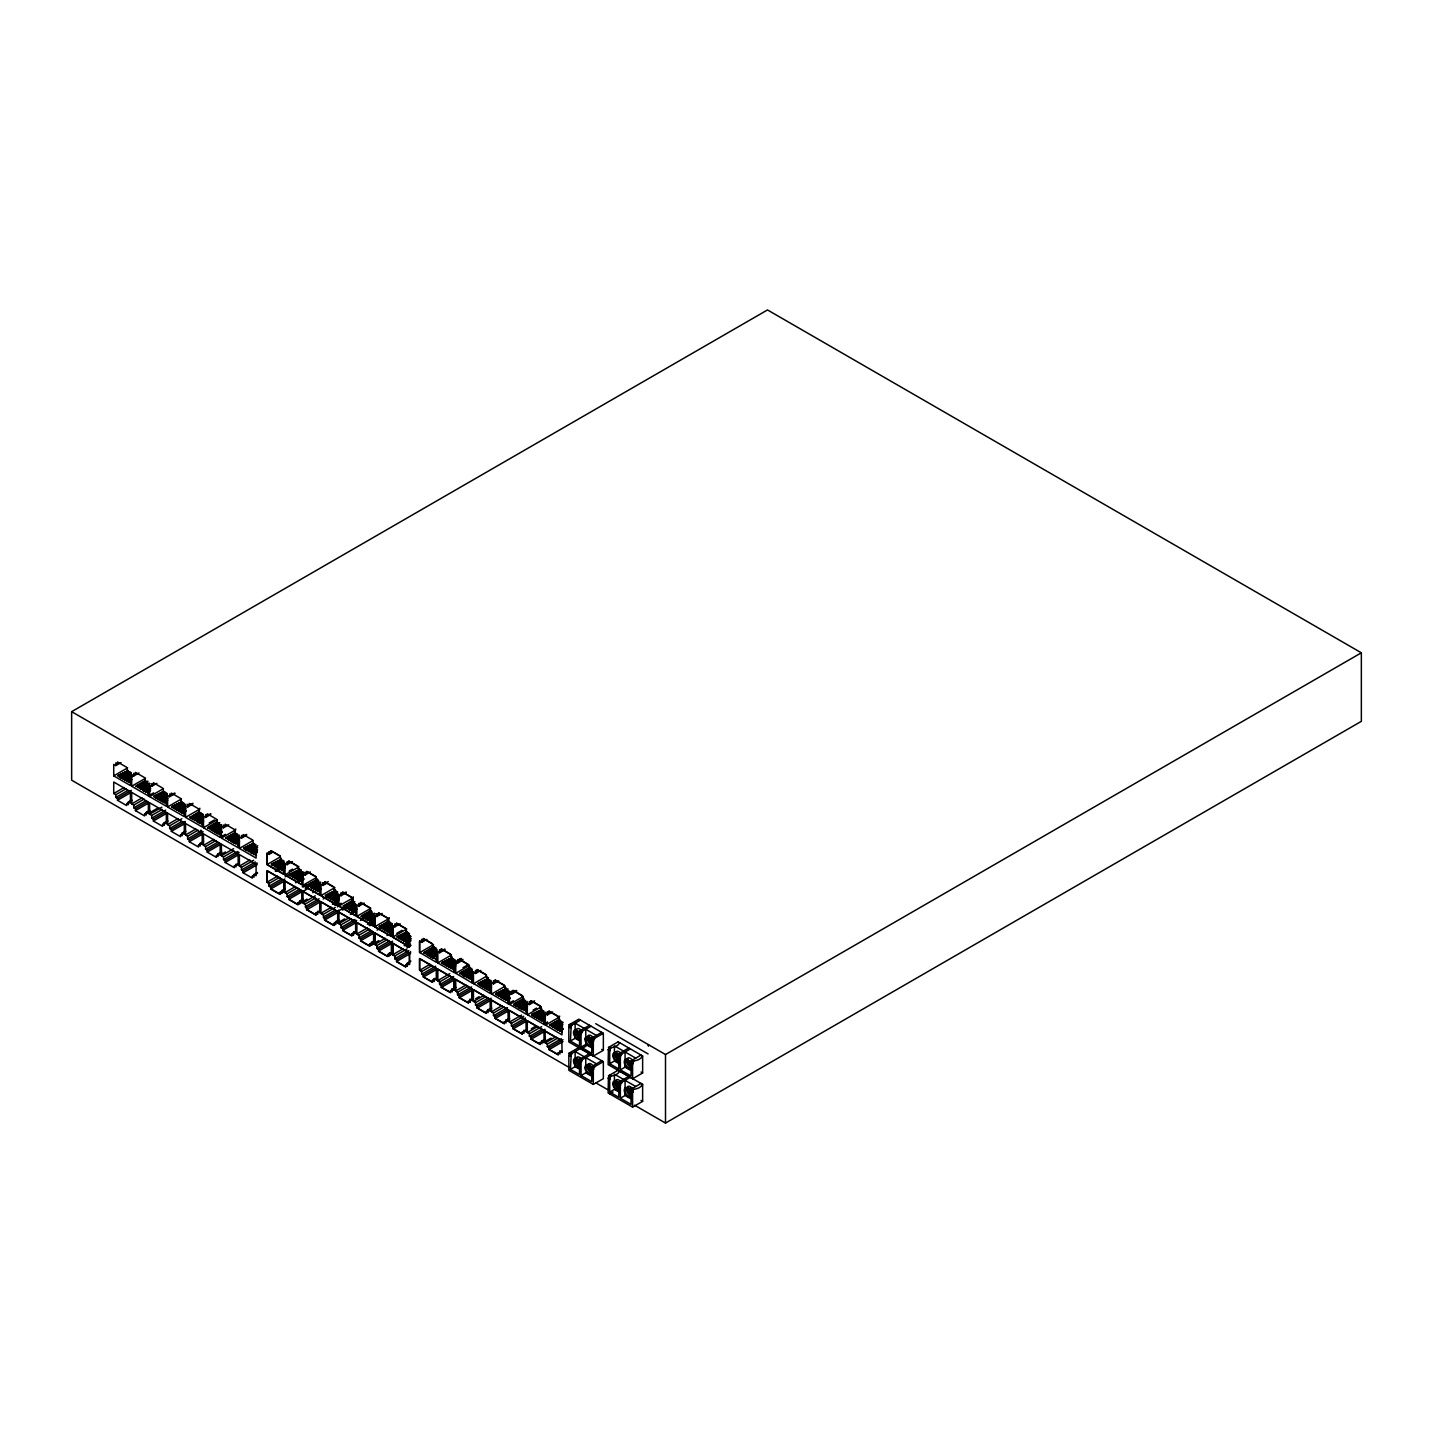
<?xml version="1.0" encoding="UTF-8"?>
<svg xmlns="http://www.w3.org/2000/svg" width="1433" height="1433" viewBox="0 0 1433 1433"><rect width="100%" height="100%" fill="white"/><g stroke="black" fill="none" stroke-linecap="round" stroke-linejoin="round"><path stroke-width="1.5" d="M199.724 812.923L189.89 817.634L198.9 811.759L199.868 808.23M235.496 835.654L227.471 839.326L237.305 833.934L225.787 838.377L234.797 832.501L235.782 828.955M353.181 901.554L343.329 906.265L352.339 900.39L353.324 896.843M389.077 922.279L379.243 926.99L388.236 921.114L389.221 917.586M559.497 1020.798L549.663 1025.509L558.673 1019.633L559.658 1016.104M568.794 1067.227L71.65 780.197L71.65 711.664L767.497 309.94L1361.35 652.803L1361.35 721.336L665.503 1123.06L634.568 1105.201M115.804 765.598L115.804 762.893L117.488 763.861L117.488 761.98L126.659 767.282L128.343 772.835L130.421 774.035L130.421 785.535L113.726 775.88L113.726 764.398L115.804 765.598L121.035 762.589M113.726 775.88L127.644 767.855M118.079 775.504L127.913 770.793L118.079 775.504L118.903 776.668L127.913 771.456M118.079 776.184L127.089 770.99M119.745 776.471L129.579 771.76L120.587 777.635L119.745 776.471L120.587 777.635M119.745 777.152L129.579 771.76M131.263 773.39L121.411 778.101L130.421 772.226M121.411 778.101L130.421 772.906M121.411 777.438L131.263 772.709M131.961 775.199L123.095 779.068L130.296 774.232M123.095 779.068L130.296 774.913M123.095 778.406L131.12 774.716M130.994 776.722L124.761 780.036L131.961 775.88M124.761 780.036L129.185 778.441M130.869 779.409L126.426 781.003L131.836 777.205M153.6 792.879L148.369 795.888L131.675 786.251L131.675 774.769L133.771 775.97L138.983 772.96M126.426 781.003L130.027 778.925M126.426 780.322L130.869 778.728M128.092 781.29C129.364 783.923 127.053 779.355 131.693 779.212M128.092 781.97L131.693 779.892M131.406 790.353L117.488 798.396L117.488 800.277L126.659 805.579L126.659 803.698L128.343 804.665L128.343 801.961L130.421 803.161L130.421 791.679L113.726 782.024L113.726 793.524L124.169 787.487M113.726 793.524L115.804 794.724L126.247 788.705M131.675 786.251L145.593 778.209M115.804 794.724L115.804 797.429L127.985 790.389M136.028 785.875L145.038 780.663L145.861 781.146L136.028 786.538L145.861 781.827M136.028 786.538L145.038 781.343M137.693 786.842C159.923 774.142 139.091 786.878 138.535 787.308L147.545 782.113M117.488 800.277L131.406 792.234M137.693 787.505L146.578 783.636M149.211 783.081L139.377 788.472L146.578 784.317M139.377 788.472L149.211 783.761M149.086 785.768L141.043 789.44L150.053 783.564M141.043 789.44L148.244 785.284M141.043 788.759L149.086 785.087M148.942 787.774L142.709 790.407L149.91 785.571M142.709 790.407L149.91 786.251M150.608 788.723L144.375 791.374L149.784 787.577M151.719 786.323L151.719 783.618L153.385 784.585L153.385 782.723L162.574 788.025L164.24 793.56L166.335 794.76L166.335 806.26L149.623 796.623L149.623 785.123L151.719 786.323L156.931 783.314M144.375 791.374L147.975 789.278M144.375 790.694L150.608 788.06M128.343 801.961L131.818 799.954M150.483 790.729L146.041 792.324L149.659 789.583M126.659 803.698L131.89 800.689M146.041 792.324L149.659 790.246M146.041 791.661L150.483 790.049M147.617 801.728L135.436 808.749L135.436 810.63L144.626 815.932L144.626 814.051L146.291 815.019L146.291 812.314L148.369 813.532L148.369 802.032L131.675 792.395L131.675 803.877L142.118 797.859M131.675 803.877L133.771 805.095L144.196 799.059M149.623 796.623L163.541 788.58M133.771 805.095L133.771 807.8L145.933 800.76M153.976 796.229L163.828 791.518L153.976 796.229L154.818 797.393L163.828 792.198M153.976 796.909L162.986 791.715M163.684 794.204L155.66 797.876L164.652 792.001L165.494 793.166L164.652 792.001M155.66 797.876L162.86 793.721M155.66 797.196L165.494 792.485M135.436 810.63L149.354 802.605M167.159 794.115L157.325 798.844L166.335 792.968M157.325 798.844L164.526 794.688M157.325 798.163L167.159 793.452M165.225 797.16L158.991 799.811L166.192 794.975M158.991 799.811L166.192 795.637M158.991 799.13L167.034 795.458M166.909 798.127L160.657 800.76L166.067 796.981M160.657 800.76L166.067 797.644M160.657 800.098L166.909 797.447M171.333 794.957L171.333 793.076L180.522 798.378L182.188 803.931L184.284 805.131L184.284 816.613L167.589 806.976L167.589 795.494L169.667 796.694L169.667 793.989L171.333 794.957L174.826 792.951M166.765 800.133L162.323 801.728L167.733 797.93M169.667 796.694L174.88 793.685M162.323 801.728L167.733 798.611M162.323 801.047L166.765 799.453M146.291 812.314L149.766 810.308M164.007 802.014C165.261 804.647 162.95 800.098 167.607 799.936M144.626 814.051L149.838 811.042M164.007 802.695L167.607 800.617M148.369 813.532L157.075 808.499M165.565 812.099L153.385 819.121L153.385 821.002L162.574 826.304L162.574 824.423L164.24 825.39L164.24 822.685L166.335 823.885L166.335 812.404L149.623 802.767L149.623 814.249L161.804 807.227M149.623 814.249L151.719 815.449L162.162 809.43M167.589 806.976L181.489 798.951M151.719 815.449L151.719 818.153L165.637 810.129M171.942 806.6L181.776 801.889L171.942 806.6L172.766 807.764L181.776 802.552M171.942 807.281L180.934 802.068M183.442 803.519L173.608 808.248L182.618 803.035M173.608 808.248L180.809 804.074M173.608 807.567L183.442 802.838M153.385 821.002L167.303 812.959M183.317 805.525L175.274 809.197L184.284 803.322M175.274 809.197L183.317 804.844M184.982 806.492L176.94 810.164L185.95 804.289M176.94 810.164L184.141 806.009M176.94 809.484L184.982 805.812M185.681 808.302L178.606 811.132L185.824 806.295M178.606 811.132L184.015 808.015M178.606 810.451L184.857 807.818M189.299 805.328L189.299 803.447L198.47 808.749L200.154 814.284L202.232 815.502L202.232 826.984L185.538 817.347L185.538 805.848L187.616 807.066L187.616 804.361L189.299 805.328L192.774 803.304M187.616 807.066L192.846 804.038M184.714 809.824L180.289 812.099L185.681 808.982M180.289 812.099L184.714 810.505M164.24 822.685L167.715 820.679M186.397 810.791L181.955 813.066L185.556 810.308M162.574 824.423L167.786 821.414M181.955 813.066L185.556 810.988M171.333 831.355L185.251 823.33L185.251 821.449L171.333 829.492L171.333 831.355L180.522 836.675L180.522 834.794L182.188 835.761L182.188 833.057L184.284 834.257L184.284 822.775L167.589 813.12L167.589 824.62L178.014 818.583M167.589 824.62L169.667 825.82L181.848 818.78M185.538 817.347L199.456 809.305M169.667 825.82L169.667 828.525L181.848 821.485M189.89 817.634L199.724 812.242L198.9 811.759M191.556 817.921L200.566 812.726L201.39 813.21L191.556 818.601L201.39 813.89M191.556 818.601L200.566 812.726M203.074 814.858L193.222 819.569L202.232 813.693M193.222 819.569L202.232 814.374M193.222 818.888L203.074 814.177M202.931 816.183L194.906 820.536L202.107 816.38M194.906 820.536L202.931 816.864M200.996 819.891L196.572 821.503L201.963 817.706M196.572 821.503L201.963 818.386M196.572 820.822L202.805 818.189M225.411 834.346L220.18 837.356L203.486 827.701L203.486 816.219L205.582 817.419L205.582 814.714L207.248 815.682L210.723 813.675M205.582 817.419L210.794 814.41M202.68 820.858L198.238 822.452L203.647 818.673M198.238 822.452L202.68 820.195M182.188 833.057L185.681 831.05M199.903 822.757C201.175 825.39 198.847 820.822 203.504 820.661M199.903 823.42L203.504 821.342M180.522 834.794L185.735 831.785M203.199 831.821L189.299 839.845L189.299 841.726L198.47 847.028L198.47 845.148L200.154 846.115L200.154 843.41L202.232 844.628L202.232 833.128L185.538 823.491L185.538 834.973L195.963 828.955M209.2 822.972L214.413 819.963M185.538 834.973L187.616 836.191L198.059 830.155M203.486 827.701L217.404 819.676M187.616 836.191L187.616 838.896L201.534 830.853M207.839 827.325L216.849 822.13L217.673 822.614L207.839 828.005L217.673 823.294M207.839 828.005L216.849 822.811M209.505 828.292C231.734 815.61 210.902 828.328 210.346 828.776L219.356 823.581M189.299 841.726L203.199 833.701M209.505 828.973L217.547 825.301M219.213 826.25L211.188 829.94L218.389 825.103M211.188 829.94L218.389 825.766M211.188 829.259L221.022 824.548M220.897 827.217L212.854 830.889L221.846 825.032M212.854 830.889L220.055 826.734M212.854 830.226L220.897 826.536M220.754 829.223L214.52 831.856L221.721 827.02M214.52 831.856L221.721 827.701M214.52 831.194L220.754 828.543M223.53 827.79L223.53 825.086L225.196 826.053L225.196 824.172L234.385 829.474L236.051 835.027L238.147 836.227L238.147 847.709L221.434 838.072L221.434 826.59L223.53 827.79L228.743 824.781M220.628 831.23L216.186 832.824L221.596 829.026M216.186 832.824L219.786 830.746M216.186 832.143L220.628 830.549M222.294 832.197L217.852 833.791L221.47 831.033M200.154 843.41L203.629 841.404M217.852 833.791L221.47 831.713M198.47 845.148L201.963 843.141M217.852 833.11L222.294 831.516M219.428 843.195L207.248 850.217L207.248 852.098L216.437 857.4L216.437 855.519L218.103 856.486L218.103 853.781L220.18 854.982L220.18 843.5L203.486 833.863L203.486 845.345L213.929 839.326M203.486 845.345L205.582 846.545L216.007 840.526M221.434 838.072L235.352 830.047M205.582 846.545L205.582 849.25L217.744 842.228M225.787 838.377L234.797 833.164M225.787 837.696L235.639 832.985L234.797 832.501M227.471 839.326L237.305 834.615M207.248 852.098L221.166 844.055M238.971 835.582L229.137 840.293L236.338 835.457M229.137 840.293L236.338 836.138M229.137 839.631L238.971 834.902M237.036 838.627L230.803 841.261L238.003 836.424M230.803 841.261L238.845 836.908M238.702 839.595L232.468 842.228L237.878 838.43M232.468 842.228L237.878 839.111M232.468 841.547L238.702 838.914M243.144 836.424L243.144 834.543L252.333 839.845L253.999 845.38L256.095 846.598L256.095 858.08L239.401 848.443L239.401 836.944L241.478 838.162L241.478 835.457L243.144 836.424L246.637 834.4M241.478 838.162L246.691 835.134M239.418 841.404L234.134 843.195L237.753 840.437M234.134 843.195L237.753 841.117M234.134 842.514L238.577 840.92M218.103 853.781L221.578 851.775M235.818 844.162L239.418 842.085M216.437 855.519L221.649 852.51M220.18 854.982L225.411 851.972M233.973 850.88L223.53 856.916L223.53 859.621L237.448 851.578L239.114 852.545L225.196 860.588L225.196 862.451L234.385 867.753L234.385 865.89L236.051 866.858L236.051 864.153L238.147 865.353L238.147 853.853L221.434 844.216L221.434 855.716L233.615 848.676M239.401 848.443L253.301 840.401M243.753 848.067L253.587 843.338L243.753 848.067L244.577 849.214L253.587 844.019M243.753 848.73L252.745 843.535M255.253 844.986L245.419 849.697L254.411 843.822M245.419 849.697L255.253 844.306M225.196 862.451L239.114 854.426M255.128 846.993L247.085 850.665L256.095 844.789M247.085 850.665L254.286 846.509M247.085 849.984L255.128 846.312M257.635 847.763L248.751 851.632L257.761 845.757M248.751 851.632L255.952 847.476M248.751 850.951L256.794 847.279M256.668 849.285L250.417 852.599L255.826 849.464M250.417 852.599L256.668 849.948M256.525 851.954L252.101 853.549L257.492 849.769M252.101 853.549L257.492 850.432M252.101 852.886L256.525 851.274M253.766 853.853C255.02 856.486 252.71 851.918 257.367 851.757M234.385 865.89L237.86 863.884M253.766 854.516L257.367 852.438M243.144 872.822L257.062 864.78L257.062 862.917L243.144 870.942L243.144 872.822L252.333 878.124L252.333 876.244L253.999 877.211L253.999 874.506L256.095 875.724L256.095 864.224L239.401 854.587L239.401 866.069L249.826 860.051M239.401 866.069L241.478 867.287L253.659 860.248M241.478 867.287L241.478 869.974L255.396 861.949M272.736 852.223L269.261 854.229L269.261 851.524L270.927 852.492M281.692 861.681L280.116 855.913L270.927 850.611L270.837 852.707L269.171 851.739L269.171 854.444L267.165 853.029L267.165 864.511L279.345 857.471M271.518 864.135L281.37 859.406L271.518 864.135L272.36 865.281L281.37 860.087M253.999 874.506L257.492 872.5M271.518 864.798L280.528 859.603M252.333 876.244L257.546 873.234M273.184 865.102L283.035 860.373L273.184 865.765M282.91 863.06L274.867 866.732L283.859 860.857M274.867 866.732L283.859 861.538M274.867 866.051L282.91 862.379M284.576 864.027L276.533 867.699L283.734 862.863L280.116 857.794M276.533 867.699L283.734 863.544M276.533 867.019L284.576 863.347M284.433 866.034L278.199 868.667L283.609 864.869M278.199 868.667L283.609 865.55M278.199 867.986L284.433 865.353M275.136 870.959L278.736 868.882M284.307 867.359L279.865 869.634L285.274 865.837M287.209 864.583L292.422 861.573M275.978 871.443L279.578 869.365M279.865 869.634L285.274 866.499M281.549 869.921C282.803 872.554 280.492 867.986 285.149 867.843M284.845 878.984L270.927 887.009L270.837 889.105L280.026 894.407L280.116 892.329L281.782 893.278L281.782 890.574L283.877 891.792L283.877 880.292L267.165 870.655L267.165 882.137L277.608 876.118M289.09 871.139L292.565 869.132M267.165 882.137L269.261 883.355L279.686 877.318M299.031 866.84L285.113 874.882L301.826 884.519M269.261 883.355L269.261 886.06L281.441 879.02M285.167 876.745L288.767 874.667M289.484 874.488L299.318 869.777L289.484 874.488L290.308 875.653L299.318 870.458M289.484 875.169L298.476 869.974M291.15 875.456C313.361 862.773 292.529 875.491 291.974 875.939L300.984 870.745M284.845 880.865L270.927 888.89L280.116 894.192M291.15 876.136L300.984 871.425M302.65 871.712L292.816 877.103L300.016 872.948M292.816 877.103L300.858 873.413M302.524 874.381L294.482 878.071L303.491 872.195M294.482 878.071L301.682 873.897M294.482 877.39L302.524 873.718M302.399 876.387L296.147 879.02L303.366 874.184M296.147 879.02L303.366 874.864M302.256 878.393L297.831 879.987L303.223 876.19M305.157 874.954L310.388 871.945M297.831 879.987L303.223 876.871M297.831 879.307L302.256 877.712M281.782 890.574L285.257 888.567M303.939 879.36L299.497 880.955L303.097 878.196M295.592 882.764L299.192 880.686M280.116 892.329L283.591 890.305M299.497 880.274L303.939 878.68M295.556 886.49L285.113 892.508L287.209 893.708L297.652 887.69M315.26 878.214L303.079 885.236L319.774 894.873M302.273 886.633L305.874 884.555M299.39 889.391L287.209 896.413L288.875 897.38L301.055 890.359M303.115 887.117L306.716 885.021M307.432 884.86L316.424 879.665L317.266 880.149L307.432 885.54L317.266 880.811M307.432 885.54L316.424 880.328M309.098 885.827L318.932 881.116L309.098 886.508M305.301 888.657L308.776 886.651M302.793 891.219L288.875 899.261L298.064 904.563M305.068 904.295L302.972 903.095L303.079 891.38L308.292 888.37M320.616 882.746L310.764 887.457L317.965 882.621M310.764 887.457L320.616 882.065M318.681 885.791L312.43 888.424L319.649 883.588L317.696 882.191M312.43 888.424L319.649 884.268M312.43 887.744L320.473 884.071M320.347 886.758L314.114 889.391L319.505 885.594M314.114 889.391L319.505 886.275M314.114 888.711L320.347 886.078M337.722 893.762L337.633 905.459L320.938 895.822L321.028 884.107L323.016 885.54L323.124 882.621L324.789 883.588L328.264 881.564M323.124 885.325L326.599 883.319M320.222 888.084L315.779 890.359L319.38 888.281M312.716 892.652L316.317 890.574M315.779 890.359L320.222 888.765M297.974 902.897L299.64 903.865L299.73 900.945L303.205 898.939M317.445 890.645C318.717 893.278 316.388 888.711 321.046 888.567M288.875 897.38L288.785 899.476L297.974 904.778L298.064 902.683L303.277 899.673M317.445 891.326L321.046 889.248M307.038 899.136L301.826 902.145L299.73 900.945M303.205 901.644L299.73 903.65L298.064 902.683M315.26 895.84L303.079 902.88L305.157 904.08L315.6 898.061M334.946 887.564L321.028 895.607L337.722 905.244L341.215 903.238M319.075 898.742L305.157 906.784L306.823 907.752L319.004 900.712M325.381 895.231L335.215 890.502L325.381 895.894M326.222 896.377L335.215 891.183M336.898 892.15L327.046 896.861L336.056 890.986M323.249 899.01L326.742 897.004M327.046 896.861L336.056 891.666M327.046 896.18L336.898 891.469M305.157 904.08L306.734 909.848L320.741 901.59M336.755 894.156L328.712 897.828L337.722 891.953M328.712 897.828L335.931 893.673M328.712 897.148L336.755 893.476M336.63 896.162L330.396 898.796L337.597 893.959L335.644 892.544M330.396 898.796L335.788 895.679M330.396 898.115L338.421 894.443M338.295 897.112L332.062 899.763L339.263 894.926M332.062 899.763L337.471 896.646M332.062 899.082L338.295 896.449M346.213 891.935L342.738 893.941L341.072 892.974L340.982 895.912L338.976 894.479L338.887 906.193L355.581 915.83L355.689 904.116M341.072 895.679L346.284 892.669M338.17 899.118L333.728 900.73L339.137 896.933M333.728 900.73L339.137 897.595M333.728 900.049L338.17 898.455M335.394 901.017C336.665 903.65 334.355 899.082 338.994 898.939M335.394 901.679L338.994 899.602M306.823 907.752L306.823 909.615L315.923 915.15L316.012 913.054L319.505 911.048M332.331 903.972L335.931 901.894M333.173 904.456L336.773 902.378M331.471 907.214L321.028 913.233L323.124 914.451L335.286 907.411M334.838 905.423L338.439 903.345M337.346 906.874L352.894 897.936M335.286 910.116L323.124 917.156L324.789 918.105L336.97 911.083M343.329 906.265L353.181 900.873L352.339 900.39M344.995 906.552L354.847 901.841L344.995 907.232M335.537 921.903L337.633 923.103L337.722 911.388L344.69 907.376M324.789 918.105L324.789 919.986L338.707 911.961L338.707 910.08M342.451 910.098L345.944 908.092M353.593 902.915L355.581 904.348L346.679 908.2L353.879 903.363M346.679 908.2L353.879 904.026M346.679 907.519L354.703 903.847M356.387 904.796L348.344 909.149L355.545 904.993M348.344 909.149L356.387 905.477M356.244 907.483L350.01 910.116L355.42 906.319M350.01 910.116L355.42 906.999M350.01 909.453L356.244 906.802M359.02 906.05L364.233 903.041M351.676 910.403C352.948 913.036 350.637 908.486 355.277 908.325M351.676 911.083L356.118 908.809M323.124 914.451L324.682 920.201L333.871 925.503L333.871 923.64L335.537 924.59L335.644 921.67L339.119 919.664M353.36 911.37C354.614 914.003 352.303 909.453 356.96 909.292M324.789 919.986L333.979 925.288L333.979 923.407L337.454 921.401M350.297 914.344L353.897 912.266M344.69 918.858L337.722 922.888L335.644 921.67M349.419 917.586L338.976 923.604L341.072 924.804L351.497 918.786M370.842 908.307L356.924 916.332L373.637 925.969M354.99 919.484L341.072 927.509L342.738 928.477L356.656 920.434M361.277 915.956L370.287 910.761L371.129 911.245L361.277 916.636L371.953 911.728M361.277 916.636L370.287 911.424M370.986 913.233L362.961 917.586L371.953 912.391M362.961 917.586L370.986 913.914M356.656 922.315L342.738 930.357L351.927 935.659L351.927 933.779L355.402 931.772M360.417 920.47L363.892 918.463M372.67 914.881L364.627 918.553L371.828 913.717M364.627 918.553L370.036 915.436M364.627 917.89L374.461 913.161M374.335 915.848L366.293 919.52L375.303 913.645M366.293 919.52L374.335 915.168M374.21 917.854L367.959 920.488L375.177 915.651M367.959 920.488L375.177 916.332M367.959 919.807L374.21 917.174M382.199 913.394L376.969 916.421L376.969 913.717L378.634 914.684M374.909 919.664L369.642 921.455L375.034 917.657M369.642 921.455L375.034 918.338M369.642 920.774L374.067 919.18M367.403 924.231L371.004 922.153M369.069 925.199L372.67 923.121M369.911 925.682L373.511 923.586M367.367 927.939L356.924 933.976L359.02 935.176L369.463 929.139M389.4 923.873L387.824 918.105L378.634 912.803L378.545 914.899L376.879 913.932L376.879 916.636L374.891 915.203L374.891 926.703L388.809 918.66M371.201 930.841L359.02 937.881L360.686 938.848L372.867 931.808M379.243 926.99L388.236 921.795M379.243 926.327L389.077 921.598L388.236 921.114M380.909 927.276L390.743 922.565L380.909 927.957M377.112 930.107L380.587 928.1M381.751 928.441L390.743 923.246L389.919 922.082M374.604 932.686L360.686 940.711L369.875 946.013L369.875 944.15L375.088 941.123M392.427 923.533L382.575 928.924L389.776 924.088M384.384 927.885L389.776 924.769M385.208 928.369L392.427 924.213M390.493 927.258L384.241 929.892L391.46 925.055M384.241 929.892L391.46 925.736M384.241 929.211L392.284 925.539M392.158 928.208L385.925 930.859L391.316 927.061M385.925 930.859L391.316 927.724M385.925 930.178L392.158 927.545M392.033 930.214L387.591 931.808L391.191 929.068M400.147 923.766L394.917 926.775L394.917 924.07L396.601 925.037M387.591 931.808L391.191 929.73M387.591 931.145L392.033 929.551M360.686 938.848L360.597 940.944L369.786 946.246L369.786 944.365L371.452 945.332L371.541 942.412L375.016 940.388M387.035 935.552L390.636 933.474M378.849 940.603L373.637 943.613L371.541 942.412M375.016 943.093L371.541 945.117L369.875 944.15M392.552 941.176L378.634 949.201L378.545 951.297L387.734 956.599L387.824 954.503L389.489 955.471L389.489 952.766L391.585 953.984L391.585 942.484L374.891 932.847L374.891 944.329L385.316 938.31M396.798 933.331L402.028 930.322M374.891 944.329L376.969 945.547L387.412 939.511M407.348 934.226L405.772 928.459L396.601 923.157L396.493 925.252L394.827 924.303L394.827 926.99L392.839 925.575L392.839 937.057L406.757 929.032M376.969 945.547L376.969 948.234L389.149 941.212M397.192 936.68L407.026 931.969L397.192 936.68L398.034 937.845L407.026 932.65M397.192 937.361L406.202 932.166M406.9 934.638L398.858 938.328L407.868 932.453M398.858 938.328L407.868 933.134M392.552 943.039L378.634 951.082L387.824 956.384L393.054 953.375M408.566 935.606L400.524 939.296L409.533 933.42M400.524 939.296L407.742 935.122M400.524 938.615L408.566 934.943M411.074 936.376L402.207 940.245L409.408 935.409M402.207 940.245L407.599 937.128M402.207 939.582L410.232 935.892M410.107 937.899L403.873 941.212L409.283 938.096M403.873 941.212L410.107 938.579M409.981 940.585L405.539 942.18L410.949 938.382M405.539 942.18L410.949 939.063M405.539 941.499L409.981 939.905M407.205 942.466C408.477 945.099 406.166 940.532 410.805 940.388M387.824 954.503L391.299 952.497M407.205 943.147L410.805 941.069M404.142 945.44L407.742 943.362M404.984 945.923L408.584 943.845M408.781 952.533L396.601 959.573L396.493 961.668L405.682 966.97L405.772 964.875L407.456 965.842L407.456 963.137L409.533 964.337L409.533 952.855L392.839 943.201L392.839 954.7L403.282 948.664M406.65 946.891L410.25 944.813M407.491 947.374L411.092 945.296M392.839 954.7L394.917 955.901L407.097 948.879M433.554 944.634L419.636 952.658L419.636 941.176L421.732 942.377L426.944 939.367M394.917 955.901L394.917 958.605L408.835 950.581M423.989 952.282L432.999 947.088L433.841 947.571L423.989 952.963L433.841 948.252M423.989 952.963L432.999 947.768M407.456 963.137L410.931 961.131M405.772 964.875L409.265 962.869M425.673 953.25C447.884 940.567 427.052 953.285 426.497 953.733L435.507 948.539M425.673 953.93L436.349 949.022M437.172 949.506L427.339 954.897L432.748 951.781M427.339 954.897L435.381 951.207M437.047 952.175L429.004 955.847L436.205 951.028M429.004 955.847L434.414 952.73M429.004 955.184L437.047 951.494M436.922 954.181L430.67 956.814L436.08 953.017M430.67 956.814L436.922 953.5M451.52 955.005L437.602 963.03L437.602 951.548L439.68 952.748L439.68 950.043L441.346 951.01L444.839 949.004M436.778 955.506L432.354 957.781L435.954 955.023M439.68 952.748L444.911 949.739M432.354 957.781L435.954 955.704M436.349 968.457L419.636 958.82L419.636 970.302L430.079 964.284M432.175 965.484L421.732 971.502L419.636 970.302M435.65 966.182L421.732 974.207L421.624 971.18L419.547 969.98L419.547 958.498L436.241 968.135L436.349 979.939L434.253 978.739M441.955 962.654L451.789 957.943L441.955 962.654L442.779 963.818L451.789 958.605M441.955 963.334L450.947 958.122M435.578 968.153L423.398 975.174L421.624 973.885M451.664 960.612L443.621 964.284L452.631 958.408M443.621 964.284L452.631 959.089M443.621 963.621L453.455 958.892M423.308 974.852L423.398 977.055L435.578 970.016M455.121 960.54L445.287 965.251L454.297 959.376M445.287 965.251L455.121 959.859M453.204 963.585L446.953 966.218L454.171 961.382M448.762 965.179L454.171 962.062M446.953 965.537L454.995 961.865M469.469 965.358L455.551 973.401L455.551 961.901L457.629 963.119L457.629 960.415L461.121 958.408M455.551 961.901L460.763 958.892M455.694 964.355L448.636 967.185L455.837 962.349M448.636 967.185L454.028 964.069M448.636 966.505L454.87 963.872M457.629 960.415L459.312 961.382L462.787 959.358M457.629 963.119L462.859 960.092M454.745 965.878L450.302 968.153L455.694 965.036M451.968 968.439C453.222 971.072 450.911 966.505 455.569 966.361M432.587 980.477L436.062 978.47M441.257 985.223L441.346 987.409L450.535 992.711L450.446 990.525L452.201 991.815L452.201 989.11L454.297 990.31L454.297 978.811L437.602 969.174L437.602 980.674L449.765 973.634M463.002 967.651L468.215 964.642M437.602 980.674L439.68 981.874L450.123 975.837M453.598 976.536L439.68 984.578L439.68 981.874M459.903 973.025L468.913 967.812L469.737 968.296L459.903 973.688L469.737 968.977M459.903 973.688L468.913 968.493M453.527 978.506L441.346 985.546L439.591 984.256L439.591 981.551L437.495 980.351L437.495 968.851L454.189 978.488L454.189 989.988L452.112 988.788L452.112 991.493M461.569 973.974C483.799 961.292 462.966 974.028 462.411 974.458L471.403 969.263M441.346 987.409L455.264 979.384M461.569 974.655L471.403 969.944M471.278 971.95L463.235 975.622L472.245 969.747M463.235 975.622L472.245 970.428M472.944 972.9L464.919 976.59L472.12 971.753M464.919 976.59L472.12 972.434M464.919 975.909L472.944 972.237M471.851 975.766L466.585 977.557L471.976 973.759M466.585 977.557L471.976 974.422M466.585 976.876L472.818 974.243M473.499 972.273L475.595 973.473L480.807 970.463M472.693 976.912L468.251 978.506L472.693 976.231M452.201 989.11L455.694 987.086M450.535 990.848L455.766 987.821M459.205 995.577L459.312 997.78L468.484 1003.082L468.394 1000.879L470.167 1002.169L470.167 999.464L472.245 1000.682L472.245 989.182L455.551 979.545L455.551 991.027L465.994 985.008M455.551 991.027L457.629 992.245L468.072 986.209M485.68 976.733L473.499 983.755L473.409 971.95L475.487 973.15M471.547 986.907L457.629 994.932L457.629 992.245M477.852 983.378L487.686 978.667L477.852 984.059M478.694 984.543L487.686 979.348M471.475 988.877L459.312 995.899L457.539 994.609L457.539 991.923L455.443 990.705L455.443 979.223L472.156 988.86L472.156 1000.359L470.06 999.141L470.06 1001.846M479.518 984.346L489.369 979.635L480.36 985.51L479.518 984.346L489.369 979.635M479.518 985.026L489.369 980.297M459.312 997.78L471.475 990.758M491.035 981.265L481.201 985.994L490.193 980.118M481.201 985.994L490.193 980.781M481.201 985.313L491.035 980.602M490.91 982.59L482.867 986.943L490.068 982.787M482.867 986.943L490.91 983.271M488.975 986.316L484.533 987.91L489.943 984.113M484.533 987.91L489.943 984.793M484.533 987.23L490.767 984.596M491.447 982.644L493.543 983.844L498.756 980.835M490.641 987.283L486.199 988.877L491.609 985.08M486.199 988.877L490.641 986.603M487.883 989.164C489.137 991.797 486.826 987.23 491.483 987.086M487.883 989.845L491.483 987.767M475.72 998.658L479.213 996.651M491.591 1007.829L488.116 1009.835L490.193 1011.035L490.104 999.231L473.409 989.576L473.499 1001.398L483.942 995.362M486.02 996.58L475.595 1002.598L473.499 1001.398M505.365 986.083L491.447 994.126L491.358 982.322L493.436 983.522M487.757 998.282L475.595 1005.303L475.487 1002.276L473.409 1001.076M495.8 993.75L505.652 989.021L495.8 993.75L496.642 994.896C515.217 984.883 507.676 989.343 498.308 995.201L507.318 989.988M495.8 994.43L504.81 989.218M491.179 998.228L477.261 1006.271L475.487 1004.981M477.153 1005.948L477.261 1008.151L491.179 1000.109M497.484 995.38L505.509 991.708M508.984 991.636L499.15 996.347L508.16 990.472M499.15 996.347L508.16 991.152M499.15 995.666L508.984 990.955M508.858 993.642L500.816 997.314L509.826 991.439M500.816 997.314L509.826 992.12M508.733 995.648L502.481 998.282L509.682 993.445M502.481 998.282L509.682 994.126M502.481 997.601L508.733 994.968M511.491 991.511L513.157 992.46L516.65 990.454M509.414 992.997L511.491 994.215L516.704 991.188M509.431 997.458L504.165 999.249L509.557 995.451M504.165 999.249L507.766 997.171M504.165 998.568L508.59 996.974M510.255 997.941L505.831 1000.216L509.431 998.12M486.45 1011.573L491.662 1008.563M505.831 1000.216L510.255 998.604M509.539 1018.182L506.064 1020.189L508.16 1021.407L508.052 1009.584L491.358 999.947L491.447 1011.77L501.89 1005.733M491.358 993.803L508.16 1003.763L513.372 1000.753M503.986 1006.933L493.543 1012.97L491.447 1011.77M523.332 996.454L509.414 1004.497L509.306 992.675L511.402 993.893M507.461 1007.632L493.543 1015.675L493.436 1012.647L491.358 1011.447M513.766 1004.103L522.758 998.908L523.6 999.392L513.766 1004.784L523.6 1000.073M513.766 1004.784L522.758 999.589M508.052 1021.084L505.974 1019.884L506.064 1022.893L504.291 1021.622L504.398 1023.807L495.209 1018.505L495.209 1016.642L507.389 1009.602M515.432 1005.07L525.266 1000.359L515.432 1005.751L523.475 1002.079M515.432 1005.751L525.266 1001.04M495.209 1018.505L509.127 1010.48M526.932 1002.007L517.098 1006.718L524.299 1001.882M517.098 1006.718L524.299 1002.563M517.098 1006.038L526.932 1001.327M525.015 1005.035L518.764 1007.686L525.965 1002.849M518.764 1007.686L526.807 1003.333M526.681 1006.002L520.448 1008.635L525.839 1004.855M520.448 1008.635L525.839 1005.518M520.448 1007.972L526.681 1005.339M529.44 1001.864L531.124 1002.831L534.599 1000.825M527.38 1007.811L522.114 1009.602L527.505 1005.805M527.362 1003.369L529.44 1004.569L532.933 1002.563M522.114 1009.602L527.505 1006.485M522.114 1008.939L526.538 1007.327M523.779 1010.57L527.38 1008.492M504.398 1021.944L509.611 1018.917M524.012 1030.56L526.108 1031.76L526.001 1019.956L509.306 1010.319L509.414 1022.123L521.576 1015.101M533.058 1010.122L536.551 1008.115M523.672 1016.302L511.491 1023.323L509.414 1022.123M541.28 1006.826L527.362 1014.851L527.254 1003.046L529.35 1004.246M525.409 1018.003L511.491 1026.028L511.402 1023.001L509.306 1021.801M531.715 1014.474L541.549 1009.763L531.715 1014.474L532.539 1015.639L541.549 1010.426M531.715 1015.155L540.725 1009.96M525.821 1030.291L522.346 1032.297L522.346 1034.178L513.157 1028.876L513.157 1026.995L525.338 1019.974M543.214 1011.393L533.381 1016.122L542.39 1010.91M533.381 1016.122L543.214 1010.731M513.157 1028.876L527.075 1020.833M543.089 1013.4L535.046 1017.072L544.056 1011.214M535.046 1017.072L542.265 1012.916M535.046 1016.409L543.089 1012.719M545.597 1014.17L536.73 1018.039L545.722 1012.164M536.73 1018.039L543.931 1013.883M536.73 1017.376L544.755 1013.686M544.63 1015.692L538.396 1019.006L543.788 1015.89M538.396 1019.006L544.63 1016.373M544.504 1018.379L540.062 1019.974L545.471 1016.176M545.31 1013.74L547.406 1014.94L552.619 1011.931M540.062 1019.974L545.471 1016.857M540.062 1019.293L544.504 1017.699M541.728 1020.26C543 1022.893 540.689 1018.326 545.328 1018.182M541.728 1020.941L545.328 1018.863M531.321 1028.751L534.814 1026.745M551.024 1038.119L544.056 1042.131L543.967 1030.327L527.254 1020.672L527.362 1032.494L537.805 1026.458M543.806 1024.129L547.406 1022.034M527.254 1014.528L544.056 1024.505L547.531 1022.481M541.62 1026.673L529.44 1033.695L527.362 1032.494M559.228 1017.179L545.31 1025.222L545.221 1013.418L547.299 1014.618M541.62 1029.378L529.44 1036.399L529.35 1033.372L527.254 1032.172M549.663 1025.509L558.673 1020.314M549.663 1024.846L559.497 1020.117L558.673 1019.633M551.329 1025.813L561.181 1021.084L551.329 1026.476M531.016 1037.044L531.124 1039.247L545.042 1031.205M562.847 1022.051L553.013 1027.443L562.005 1022.248M553.013 1027.443L562.847 1022.732M562.721 1024.738L554.678 1028.41L561.879 1023.574M554.678 1028.41L561.879 1024.255M554.678 1027.73L562.721 1024.058M560.787 1027.783L556.344 1029.378L561.754 1025.58M556.344 1029.378L562.578 1026.064M562.452 1028.733L558.01 1030.345L561.611 1027.586M558.01 1030.345L561.611 1028.267M558.01 1029.664L562.452 1028.07M569.098 1024.792L571.66 1025.777L569.098 1024.792L569.098 1026.924L570.692 1027.837L568.829 1027.085L568.829 1041.952L579.469 1048.078M569.582 1024.523L578.86 1019.168L603.347 1033.3L603.347 1050.317L593.316 1056.067L591.722 1055.154M545.454 1038.925L541.979 1040.931L544.056 1042.131M559.676 1030.632C560.948 1033.265 558.637 1028.697 563.294 1028.554M545.525 1039.659L540.295 1042.669L540.295 1044.55L531.124 1039.247M559.676 1031.294L563.294 1029.216M570.065 1024.255L571.66 1025.168L580.455 1020.081M543.716 1042.633L547.191 1040.609M529.35 1036.077L531.124 1037.367L545.042 1029.324L545.31 1042.848L555.753 1036.829M557.831 1038.029L547.406 1044.066L545.31 1042.848M561.324 1038.728L547.406 1046.771L547.299 1043.743L545.221 1042.525M562.99 1039.695L549.072 1047.72L547.299 1046.448M579.738 1030.936L582.3 1031.903L579.738 1030.936L579.738 1033.05L581.35 1033.981L581.816 1032.19M580.222 1030.649L589.5 1025.294M548.964 1047.398L549.072 1049.601L562.99 1041.576M571.176 1026.046L570.424 1041.021L579.469 1046.251L579.738 1033.05M580.705 1030.381L582.3 1031.294L591.095 1026.225M579.469 1033.211L581.35 1033.981M570.424 1041.021L575.135 1038.298L578.753 1040.394M561.736 1051.016L558.261 1053.04L558.261 1054.903L549.072 1049.601M591.99 1038.011L594.534 1038.997L591.99 1038.011L591.99 1040.125L593.584 1041.057L594.068 1039.265M592.456 1037.725L601.735 1032.369M569.098 1053.165L571.66 1054.133L569.098 1053.165L569.098 1055.279L570.692 1056.211L568.829 1055.44L568.829 1070.308L593.316 1084.441L603.347 1078.673L603.347 1061.656L581.064 1048.992L586.079 1046.108M569.582 1052.879L578.86 1047.523L591.095 1054.581L582.3 1059.65L579.738 1059.292L579.738 1061.405L581.35 1062.337L582.3 1059.65M581.064 1034.124L581.064 1047.165L591.722 1053.309L591.99 1040.125M592.94 1037.456L594.534 1038.37L603.347 1033.3M581.064 1047.165L587.011 1043.743M570.065 1052.61L571.66 1053.524L580.455 1048.454M591.722 1040.286L593.584 1041.057M580.705 1058.736L589.5 1053.649M571.176 1054.419L570.424 1069.376L579.469 1074.607L579.738 1061.405M579.469 1061.566L581.35 1062.337M570.424 1069.376L576.371 1065.955M610.476 1048.132L609.992 1050.532L608.398 1049.601C608.81 1046.269 615.814 1049.278 619.755 1042.776M608.882 1047.201L618.16 1041.845M618.769 1070.756L608.129 1064.629L608.398 1049.601M608.129 1049.762L609.992 1050.532M591.99 1066.367L594.534 1067.352L591.99 1066.367L591.99 1068.499L593.584 1069.412L594.068 1067.621M592.456 1066.098L601.735 1060.742M592.94 1065.812L594.534 1066.743L603.347 1061.656M581.064 1062.498L581.064 1075.52L591.722 1081.664L591.99 1068.499M581.064 1075.52L587.011 1072.099M619.038 1053.613L621.6 1054.598L619.038 1053.613L618.769 1068.928L609.724 1063.716L609.724 1050.694M619.522 1053.345L628.8 1047.989L642.629 1055.978L642.629 1072.995L632.598 1078.762L631.004 1077.849M591.722 1068.642L593.584 1069.412M620.005 1053.058L621.6 1053.989L630.395 1048.902M620.632 1056.658C616.835 1056.228 622.173 1056.031 621.116 1054.867M609.724 1063.716L615.653 1060.277M633.35 1061.334L632.884 1063.734L631.272 1062.82C631.702 1059.471 638.688 1062.48 642.629 1055.978M631.756 1060.42L641.035 1055.064M610.476 1076.488L609.992 1078.888L608.398 1077.974C608.81 1074.625 615.814 1077.634 619.755 1071.132M608.882 1075.574L618.16 1070.218M620.364 1056.82L620.364 1069.86L631.004 1076.004L631.272 1062.82M620.364 1069.86L625.075 1067.137L630.395 1070.2M631.004 1062.981L632.884 1063.734M620.364 1071.687L642.629 1084.333L642.629 1101.35L632.598 1107.118L608.129 1092.985L608.398 1077.974M608.129 1078.118L609.992 1078.888M71.65 711.664L665.503 1054.527L1361.35 652.803M619.038 1081.969L621.6 1082.954L619.038 1081.969L618.769 1097.284L609.724 1092.071L609.724 1079.049M620.005 1081.431L628.8 1076.344L630.395 1077.258L621.6 1082.345L619.522 1081.7M620.632 1085.014C616.835 1084.584 622.173 1084.387 621.116 1083.223M609.724 1092.071L615.653 1088.65M609.724 1093.916L613.073 1091.982M633.35 1089.707L632.884 1092.107L631.272 1091.176C631.702 1087.844 638.688 1090.853 642.629 1084.333M631.756 1088.775L641.035 1083.42M620.364 1085.175L620.364 1098.215L631.004 1104.359L631.272 1091.176M620.364 1098.215L625.075 1095.493L630.395 1098.574M631.004 1091.337L632.884 1092.107M595.698 1023.681L648.092 1053.918M618.071 1041.809L628.8 1047.989M584.18 1028.375L575.135 1023.162L575.135 1038.298M623.48 1051.052L614.435 1045.839L614.435 1054.509M270.837 850.826L280.026 856.128M288.785 861.197L297.974 866.499M315.923 876.853L306.734 871.551L306.734 873.431L305.068 872.464M342.648 892.293L351.837 897.595L351.837 899.476L353.503 900.426M360.597 902.647L369.786 907.949L369.786 909.83L371.452 910.797M378.545 913.018L387.734 918.32M396.493 923.389L405.682 928.691M423.398 938.758L432.587 944.078M441.346 949.13L450.535 954.432M459.312 959.501L468.484 964.803M477.261 969.854L486.45 975.156M504.398 985.528L495.209 980.226L495.209 982.107L493.543 981.139M531.124 1000.95L540.295 1006.253L540.295 1008.133L541.979 1009.101M549.072 1011.322L558.261 1016.624L558.261 1018.505L559.927 1019.472M609.347 1046.932L610.96 1047.863M632.24 1060.151L633.834 1061.065M423.308 940.317L421.624 939.349L421.732 942.377M432.479 945.619L434.163 946.586L434.253 949.613L436.349 950.813M441.257 950.688L439.591 949.721L439.591 952.426L437.495 951.225L437.495 962.707L454.297 972.667L454.297 961.185L452.201 959.985L450.446 954.109L441.257 948.807L441.346 951.01M450.446 955.99L452.112 956.957L452.112 959.662L454.189 960.862L454.189 972.344M459.205 961.059L457.539 960.092L457.539 962.797L455.443 961.579L455.443 973.079L472.245 983.038L472.245 971.556L470.167 970.338L468.394 964.481L459.205 959.179L459.312 961.382M468.394 966.361L470.06 967.311L470.06 970.016L472.156 971.234L472.156 982.716M477.153 971.413L475.487 970.446L475.595 973.473M486.342 976.715L488.008 977.682L488.116 980.709L490.193 981.91M504.291 987.086L505.974 988.054L506.064 991.081L508.16 992.281M531.016 1002.509L529.35 1001.542L529.44 1004.569M548.964 1012.88L547.299 1011.913L547.406 1014.94M288.875 862.845L287.209 861.896L287.119 864.816L285.113 863.383L285.024 875.097L301.736 884.734L301.826 873.019M298.064 868.147L299.73 869.115L299.64 872.034M316.012 878.519L317.696 879.486L317.589 882.406M360.686 904.313L359.02 903.345L358.931 906.265L356.924 904.85L356.835 916.547L373.547 926.202L373.637 914.487M387.824 919.986L391.496 925.073L391.496 936.555L374.783 926.918L374.783 915.436M405.772 930.339L409.444 935.427L409.444 946.926L392.749 937.289L392.749 925.79M421.732 939.672L423.398 940.639L423.308 938.454L432.479 943.756L432.587 945.941L434.253 946.908M475.595 970.768L477.261 971.735L477.153 969.532L486.342 974.834L486.45 977.037L488.116 978.005M506.064 988.376L504.398 987.409L504.291 985.205L495.119 979.903L495.119 981.784L493.436 980.817L493.543 983.844M524.012 998.729L522.346 997.762L522.346 995.899L513.157 990.597L513.157 992.46M547.406 1012.235L549.072 1013.203L548.964 1010.999L558.154 1016.302L559.927 1022.159L562.005 1023.377M608.398 1047.487L610.476 1048.741M631.272 1060.689L633.35 1061.943M287.119 862.111L288.785 863.078L288.875 860.982L298.064 866.284L297.974 868.38L299.64 869.329M317.589 879.701L315.923 878.734L316.012 876.638L306.823 871.336L306.823 873.216L305.157 872.249L305.068 875.169L303.079 873.754L302.972 885.451L319.684 895.106L319.774 883.391M323.016 882.835L324.682 883.803L324.682 881.922L333.871 887.224L333.871 889.105L335.537 890.072M340.982 893.207L342.648 894.156L342.738 892.06L351.927 897.38L353.503 903.13M358.931 903.56L360.597 904.528L360.686 902.432L369.875 907.734L371.452 913.502M421.624 942.054L419.547 940.854L419.547 952.354L436.349 962.313L436.241 950.491L434.163 949.291M488.008 980.387L490.104 981.587L490.193 993.409L473.409 983.432M505.974 990.758L508.052 991.958L508.16 1003.763M523.923 1001.112L526.001 1002.33L526.108 1014.134L509.306 1004.175M541.871 1011.483L543.967 1012.683L544.056 1024.505M559.819 1021.854L561.915 1023.055L562.005 1034.859L545.221 1024.9M299.73 871.819L301.736 873.252M371.541 913.287L373.547 914.702M526.108 1002.652L524.012 1001.434L522.257 995.577L513.068 990.275L513.068 992.138L511.402 991.188L511.491 994.215M544.056 1013.006L541.979 1011.805L540.205 1005.93L531.016 1000.628L531.124 1002.831M592.868 1048.544L585.775 1044.442L585.775 1029.288L596.415 1035.45M614.435 1060.993L619.862 1064.128M142.709 789.726L143.551 790.891M175.274 808.534L176.116 809.681M189.89 816.971L190.714 818.118M198.238 821.79L199.08 822.936M230.803 840.58L231.644 841.744M238.397 844.968L237.556 844.485L238.397 845.649M245.419 849.017L246.243 850.181M296.147 878.357L296.989 879.504M310.764 886.794L311.606 887.941M343.329 905.584L344.171 906.749M366.293 918.84L367.135 920.004M391.836 933.6L390.994 933.116L391.836 934.262M398.858 937.648L399.7 938.812M409.784 943.953L408.96 943.469L409.784 944.634M430.67 956.151L431.512 957.298M436.599 959.555L435.757 959.071L436.599 960.235M445.287 964.588L446.129 965.735M454.548 969.926L453.706 969.442L454.548 970.607M463.235 974.942L464.077 976.106M472.496 980.297L471.672 979.814L472.496 980.96M486.199 988.197L487.041 989.361M500.816 996.634L501.657 997.798M518.764 1007.005L519.606 1008.169M533.381 1015.442L534.222 1016.606M556.344 1028.697L557.186 1029.861M267.165 864.511L283.877 874.148L283.877 862.666M338.976 905.978L355.689 915.615M374.891 926.703L391.585 936.34L391.585 924.858M392.839 937.057L409.533 946.711L409.533 935.212M618.071 1070.164L628.8 1076.344M201.731 831.301L200.889 830.137M545.221 1031.043L561.915 1040.68L562.005 1052.503L559.927 1051.285M303.079 891.38L319.774 901.035L319.684 912.731L317.589 911.531M337.722 911.388L321.028 901.751L320.938 913.466L323.016 914.666M473.499 989.898L490.193 999.553M491.447 1000.27L508.16 1009.907M509.414 1010.641L526.108 1020.278M527.362 1020.995L544.056 1030.649M545.31 1031.366L562.005 1041.003M285.024 881.241L301.736 890.878M302.972 891.595L319.684 901.25M320.938 901.966L337.633 911.603M338.887 912.337L355.581 921.974M356.835 922.691L373.547 932.346M584.18 1056.73L575.135 1051.517L575.135 1066.671L578.753 1068.749M623.48 1079.407L614.435 1074.213L614.435 1080.697M609.347 1075.287L610.96 1076.219M632.24 1088.507L633.834 1089.42M580.222 1059.005L581.816 1059.936M579.738 1059.292L581.816 1060.545M608.398 1075.843L610.476 1077.097M631.272 1089.062L633.35 1090.316M221.434 855.716L223.53 856.916M319.774 912.516L317.696 911.316L317.589 914.236L315.923 913.269M355.689 933.241L353.593 932.041L353.503 934.961L351.837 933.994L351.837 935.874L342.648 930.572L342.738 928.477M436.241 979.617L434.163 978.417L434.253 981.444L432.479 980.154L432.587 982.357L423.398 977.055M490.104 1010.713L488.008 1009.513L488.116 1012.54L486.342 1011.25L486.45 1013.453L477.261 1008.151M526.001 1031.438L523.923 1030.237L524.012 1033.265L522.257 1031.975L522.257 1033.856L513.068 1028.554L513.068 1026.673M543.967 1041.809L541.871 1040.609L541.979 1043.636L540.205 1042.346L540.205 1044.227L531.016 1038.925M561.915 1052.18L559.819 1050.962L559.927 1053.989L558.154 1052.718L558.154 1054.581L548.964 1049.278M287.119 893.941L285.024 892.723L285.113 881.026L301.826 890.663L301.736 902.378L299.64 901.16M340.982 925.019L338.887 923.819L338.976 912.122L355.689 921.759L355.581 933.456L353.503 932.256M358.931 935.391L356.835 934.191L356.924 922.476L373.637 932.113L373.547 943.828L371.452 942.627M115.804 797.429L117.488 798.396M133.771 807.8L135.436 808.749M151.719 818.153L153.385 819.121M169.667 828.525L171.333 829.492M187.616 838.896L189.299 839.845M205.582 849.25L207.248 850.217M223.53 859.621L225.196 860.588M241.478 869.974L243.144 870.942M269.261 886.06L270.927 887.009M316.012 913.054L317.696 914.021M333.979 923.407L335.644 924.375M351.927 933.779L353.593 934.746M376.969 948.234L378.634 949.201M394.917 958.605L396.601 959.573M493.436 1015.352L495.209 1016.642M511.402 1025.706L513.157 1026.995M270.837 887.242L269.171 886.275L269.171 883.57L267.075 882.37L267.075 870.87L283.77 880.507L283.77 892.007L281.692 890.807L281.692 893.511L280.026 892.544M288.785 897.595L287.119 896.628L287.209 893.708M342.648 928.691L340.982 927.724L341.072 924.804M360.597 939.063L358.931 938.096L359.02 935.176M378.545 949.434L376.879 948.467L376.879 945.762L374.783 944.544L374.783 933.062L391.496 942.699L391.496 954.199L389.4 952.981L389.4 955.686L387.734 954.736M396.493 959.788L394.827 958.82L394.827 956.116L392.749 954.915L392.749 943.433L409.444 953.07L409.444 964.552L407.348 963.352L407.348 966.057L405.682 965.09M306.823 909.615L316.012 914.935M405.772 966.756L396.601 961.453L410.519 953.411L410.519 951.53M423.308 976.733L432.479 982.035M441.257 987.086L450.446 992.388M459.205 997.458L468.394 1002.76M477.153 1007.829L486.342 1013.131M504.291 1023.484L495.119 1018.182L495.119 1016.319M585.775 1072.815L592.868 1076.899M614.435 1089.349L619.862 1092.483M595.877 1082.864L607.485 1089.564M635.715 1058.127L625.075 1051.983L625.075 1067.137M635.715 1086.501L625.075 1080.339L625.075 1095.493M596.415 1063.805L585.775 1057.644L585.775 1066.313M641.035 1072.045L642.629 1072.995M601.735 1049.368L603.347 1050.317M641.035 1100.401L642.629 1101.35M665.503 1054.527L665.503 1123.06M648.486 1044.711L648.486 1046.126L648.092 1044.478M632.598 1063.895L632.598 1078.762M632.598 1092.251L632.598 1107.118M593.316 1041.218L593.316 1056.067M593.316 1069.573L593.316 1084.441M335.537 892.777L333.979 887.009L324.789 881.707L324.789 883.588M283.77 862.881L283.77 874.363L267.075 864.726L267.075 853.244M220.18 837.356L220.18 825.856L218.103 824.656L216.437 819.121L207.248 813.801L207.248 815.682M148.369 795.888L148.369 784.406L146.291 783.188L144.626 777.653L135.436 772.351L135.436 774.232L133.771 773.265L133.771 775.97M579.846 1039.301A5.248 3.027 60 0 1 574.364 1035.88A5.248 3.027 60 0 1 575.081 1030.022A5.248 3.027 60 0 1 580.419 1034.483M579.756 1035.862A2.239 1.29 60 0 1 577.517 1034.59A2.239 1.29 60 0 1 577.517 1031.993A2.239 1.29 60 0 1 579.756 1033.3M579.792 1037.958A4.209 2.436 60 0 1 575.296 1036.292A4.209 2.436 60 0 1 575.296 1031.026A4.209 2.436 60 0 1 579.792 1034.536M579.416 1037.707A4.209 2.436 60 0 1 576.066 1034.178A4.209 2.436 60 0 1 576.514 1030.291M592.546 1041.648A2.239 1.29 60 0 1 590.396 1041.092A2.239 1.29 60 0 1 589.805 1038.262M579.846 1035.737A2.239 1.29 60 0 1 577.839 1034.178A2.239 1.29 60 0 1 577.839 1031.832A2.239 1.29 60 0 1 579.846 1032.584M591.489 1039.785A2.239 1.29 60 0 1 590.898 1042.454A2.239 1.29 60 0 1 588.784 1039.355A2.239 1.29 60 0 1 591.148 1039.301M587.512 1036.775A5.248 3.027 60 0 1 590.145 1035.253A5.248 3.027 60 0 1 593.728 1038.459M592.402 1044.066A4.209 2.436 60 0 1 587.709 1040.663A4.209 2.436 60 0 1 589.5 1036.65M591.059 1037.546A4.209 2.436 60 0 1 591.775 1038.316M575.941 1031.205A5.248 3.027 60 0 1 577.804 1028.554A5.248 3.027 60 0 1 581.529 1030.721M579.792 1066.331A4.209 2.436 60 0 1 575.296 1064.647A4.209 2.436 60 0 1 575.296 1059.381A4.209 2.436 60 0 1 579.792 1062.91M579.416 1066.062A4.209 2.436 60 0 1 575.761 1061.531A4.209 2.436 60 0 1 577.857 1058.521M591.489 1068.14A2.239 1.29 60 0 1 591.381 1070.773A2.239 1.29 60 0 1 589.07 1069.09A2.239 1.29 60 0 1 589.572 1066.743M589.948 1066.779A2.239 1.29 60 0 1 591.148 1067.675M587.512 1065.131A5.248 3.027 60 0 1 590.145 1063.608A5.248 3.027 60 0 1 593.728 1066.815M579.846 1067.657A5.248 3.027 60 0 1 574.364 1064.235A5.248 3.027 60 0 1 575.081 1058.378A5.248 3.027 60 0 1 580.419 1062.856M576.066 1058.539A5.248 3.027 60 0 1 578.699 1057.017A5.248 3.027 60 0 1 582.3 1060.205M592.546 1070.003A2.239 1.29 60 0 1 590.575 1069.663A2.239 1.29 60 0 1 589.662 1066.958M592.402 1072.421A4.209 2.436 60 0 1 587.53 1068.516A4.209 2.436 60 0 1 590.289 1065.346M579.846 1064.092A2.239 1.29 60 0 1 577.839 1062.534A2.239 1.29 60 0 1 577.839 1060.187A2.239 1.29 60 0 1 579.846 1060.939M579.756 1064.217A2.239 1.29 60 0 1 577.517 1062.946A2.239 1.29 60 0 1 577.517 1060.366A2.239 1.29 60 0 1 579.756 1061.656M620.041 1060.259A4.209 2.436 60 0 1 615.348 1056.855A4.209 2.436 60 0 1 617.157 1052.843M619.719 1061.441A5.248 3.027 60 0 1 614.112 1059.363A5.248 3.027 60 0 1 614.112 1052.789A5.248 3.027 60 0 1 619.719 1057.178M631.165 1068.051A5.248 3.027 60 0 1 625.558 1065.955A5.248 3.027 60 0 1 625.558 1059.399A5.248 3.027 60 0 1 631.165 1063.788M631.272 1064.683A2.239 1.29 60 0 1 629.517 1063.537A2.239 1.29 60 0 1 628.944 1061.298M630.878 1061.119A2.239 1.29 60 0 1 631.272 1061.531M626.812 1059.471A5.248 3.027 60 0 1 629.445 1057.948A5.248 3.027 60 0 1 633.028 1061.137M615.241 1053.882A5.248 3.027 60 0 1 617.104 1051.249A5.248 3.027 60 0 1 620.811 1053.398M631.075 1066.94A4.209 2.436 60 0 1 627.009 1063.358A4.209 2.436 60 0 1 628.084 1059.274M619.719 1058.091A2.239 1.29 60 0 1 617.802 1057.787A2.239 1.29 60 0 1 616.781 1055.172A2.239 1.29 60 0 1 618.339 1054.563M619.128 1055.261A2.239 1.29 60 0 1 619.719 1056.264M618.734 1055.494A2.239 1.29 60 0 1 618.841 1058.647A2.239 1.29 60 0 1 616.369 1056.031A2.239 1.29 60 0 1 618.339 1055.1M619.719 1089.796A5.248 3.027 60 0 1 614.112 1087.719A5.248 3.027 60 0 1 614.112 1081.145A5.248 3.027 60 0 1 619.719 1085.533M631.165 1096.406A5.248 3.027 60 0 1 625.558 1094.328A5.248 3.027 60 0 1 625.558 1087.754A5.248 3.027 60 0 1 631.165 1092.143M615.366 1081.216A5.248 3.027 60 0 1 617.999 1079.694A5.248 3.027 60 0 1 621.582 1082.882M631.272 1093.039A2.239 1.29 60 0 1 629.105 1091.122A2.239 1.29 60 0 1 629.678 1088.973M620.041 1088.632A4.209 2.436 60 0 1 615.348 1085.229A4.209 2.436 60 0 1 617.157 1081.216M631.075 1095.314A4.209 2.436 60 0 1 627.475 1092.698A4.209 2.436 60 0 1 626.991 1088.256M627.457 1087.826A4.209 2.436 60 0 1 628.084 1087.629M629.571 1088.023A4.209 2.436 60 0 1 630.359 1088.596M626.687 1088.847A5.248 3.027 60 0 1 626.812 1087.826M627.17 1087.002A5.248 3.027 60 0 1 633.028 1089.492M619.719 1086.447A2.239 1.29 60 0 1 617.802 1086.142A2.239 1.29 60 0 1 616.781 1083.527A2.239 1.29 60 0 1 618.339 1082.918M619.468 1084.1A2.239 1.29 60 0 1 619.719 1084.62M618.734 1083.867A2.239 1.29 60 0 1 618.841 1087.002A2.239 1.29 60 0 1 616.369 1084.387A2.239 1.29 60 0 1 618.339 1083.455M130.672 782.776L129.848 782.293L130.672 782.776M148.62 793.148L147.796 792.664L148.62 793.148M166.586 803.501L165.744 803.017L166.586 803.501M184.535 813.872L183.693 813.389L184.535 813.872M202.483 824.244L201.641 823.76L202.483 824.244M220.431 834.597L219.607 834.113L220.431 834.597M256.346 855.34L255.504 854.856L256.346 855.34M284.128 871.407L283.286 870.924L284.128 871.407M302.076 881.761L301.235 881.277L302.076 881.761M320.025 892.132L319.183 891.648L320.025 892.132M337.973 902.503L337.149 902.02L337.973 902.503M355.939 912.857L355.097 912.373L355.939 912.857M372.132 922.225L371.308 921.741L372.132 922.225M373.888 923.228L373.046 922.745L373.888 923.228M390.098 932.578L389.257 932.113L390.098 932.578M434.844 958.552L434.02 958.068L434.844 958.552M470.758 979.276L469.917 978.811L470.758 979.276M490.444 990.651L489.62 990.167L490.444 990.651M508.41 1001.022L507.569 1000.539L508.41 1001.022M526.359 1011.376L525.517 1010.91L526.359 1011.376M544.307 1021.747L543.483 1021.263L544.307 1021.747M562.255 1032.118L561.431 1031.635L562.255 1032.118M584.933 1039.247A5.248 3.027 60 0 0 590.503 1046.144A5.248 3.027 60 0 0 590.486 1038.71A5.248 3.027 60 0 0 584.933 1039.247M585.667 1039.659A4.209 2.436 60 0 0 590.145 1045.212A4.209 2.436 60 0 0 590.127 1039.23A4.209 2.436 60 0 0 585.667 1039.659M584.933 1067.603A5.248 3.027 60 0 0 590.503 1074.499A5.248 3.027 60 0 0 590.486 1067.066A5.248 3.027 60 0 0 584.933 1067.603M585.667 1068.015A4.209 2.436 60 0 0 590.145 1073.568A4.209 2.436 60 0 0 590.127 1067.603A4.209 2.436 60 0 0 585.667 1068.015M613.521 1055.745A4.209 2.436 60 0 0 617.999 1061.28A4.209 2.436 60 0 0 617.981 1055.315A4.209 2.436 60 0 0 613.521 1055.745M624.967 1062.337A4.209 2.436 60 0 0 629.445 1067.89A4.209 2.436 60 0 0 629.427 1061.925A4.209 2.436 60 0 0 624.967 1062.337M628.084 1062.211A2.239 1.29 60 0 0 630.448 1065.149A2.239 1.29 60 0 0 630.448 1061.978A2.239 1.29 60 0 0 628.084 1062.211M613.521 1084.1A4.209 2.436 60 0 0 617.999 1089.653A4.209 2.436 60 0 0 617.981 1083.67A4.209 2.436 60 0 0 613.521 1084.1M624.967 1090.71A4.209 2.436 60 0 0 629.445 1096.245A4.209 2.436 60 0 0 629.427 1090.28A4.209 2.436 60 0 0 624.967 1090.71M628.084 1090.567A2.239 1.29 60 0 0 630.448 1093.504A2.239 1.29 60 0 0 630.448 1090.352A2.239 1.29 60 0 0 628.084 1090.567"/></g></svg>
